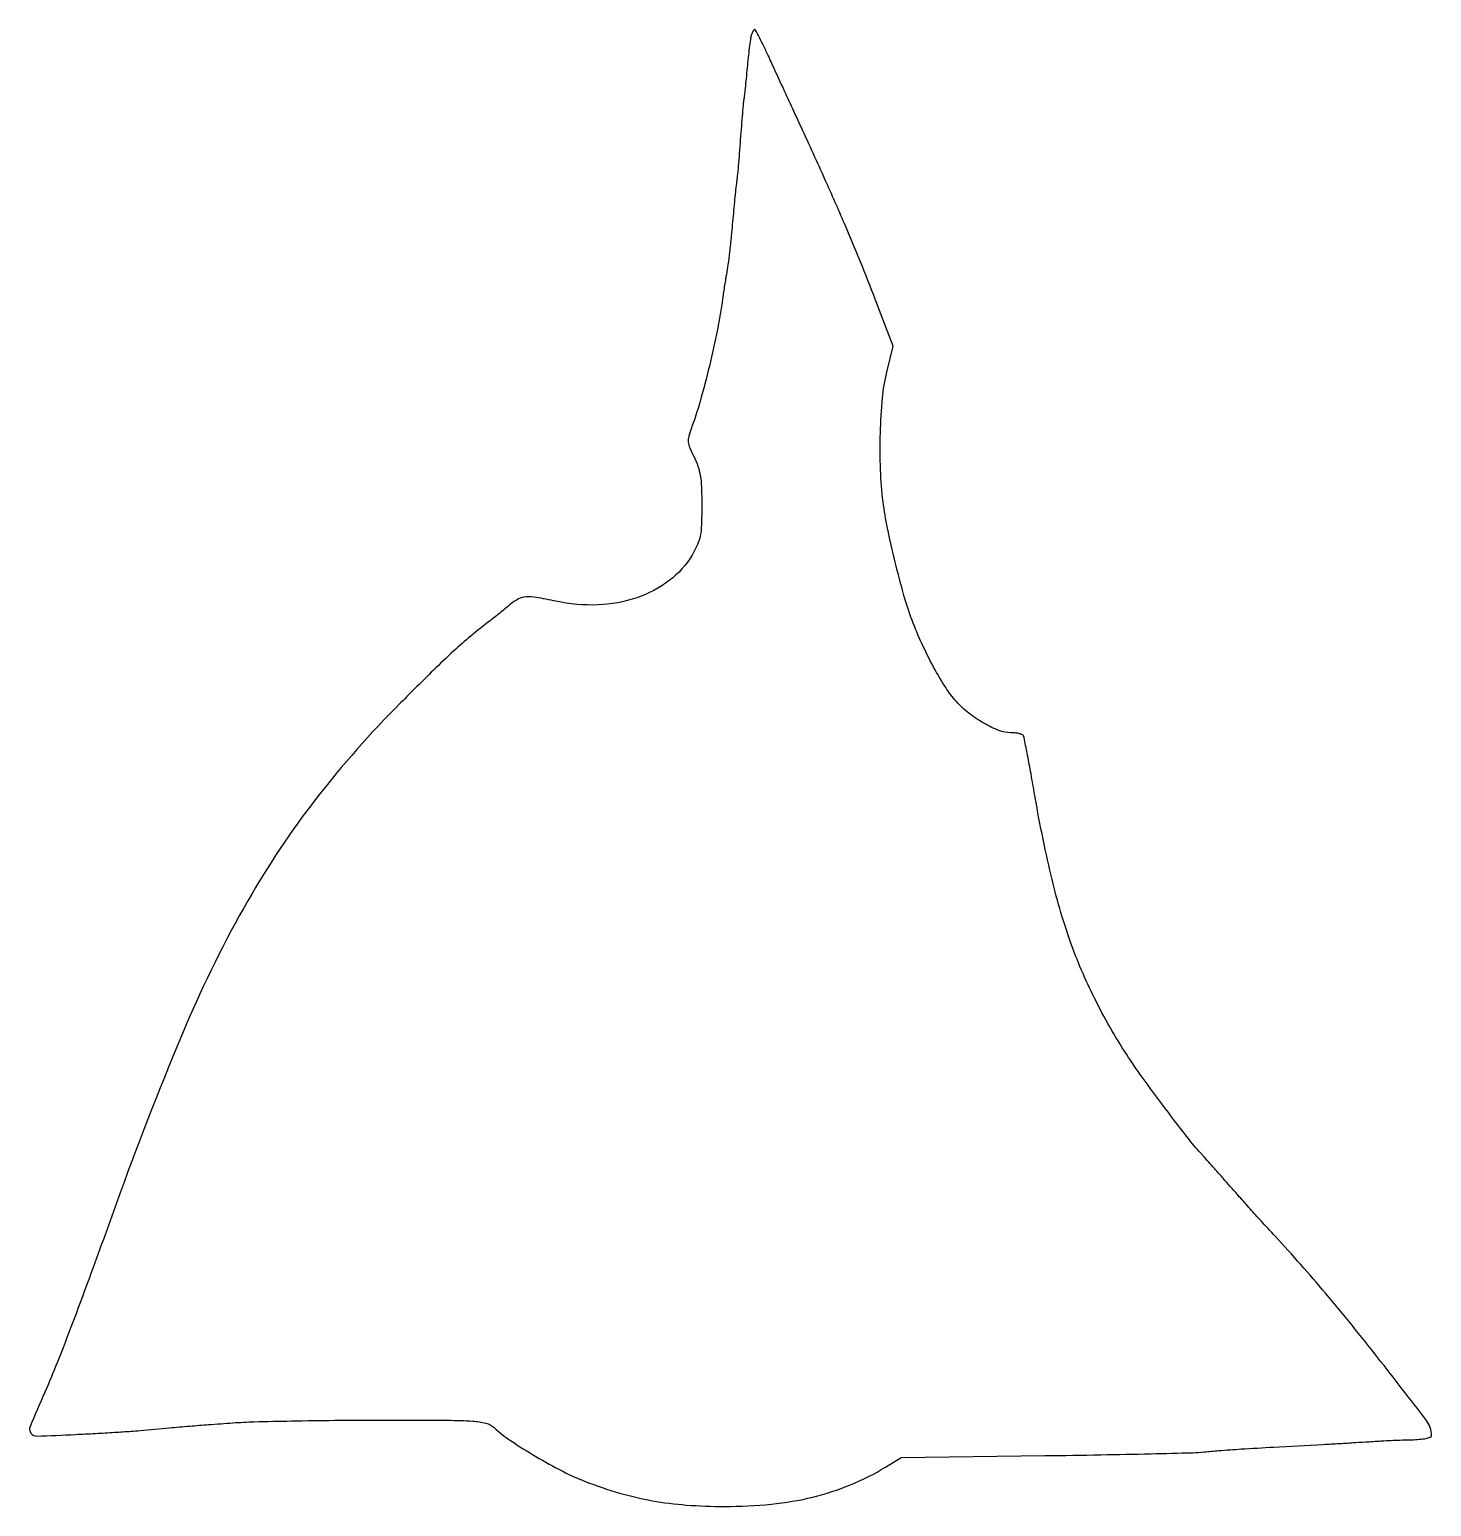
# Model space of a CAD drawing. Extents: x 0 to 401, y 1 to 423.
import ezdxf

# ---------------------------------------------------------------- set-up
doc = ezdxf.new("R2010")
doc.units = 0

msp = doc.modelspace()

# ---------------------------------------------------------------- linework, layer by layer
msp.add_lwpolyline([(206.631261, 421.25, 0.034104), (206.398841, 420.170011, 0.004335), (206.078127, 417.810938, 0.005065), (205.749658, 414.99988, 0.004193), (205.455314, 412, -0.001691), (205.177808, 409.018241, -0.002136), (204.900044, 406.2625, -0.00169), (204.649407, 403.953161, -0.017231), (204.509299, 403, 0.022132), (204.371107, 401.991279, 0.001398), (204.10467, 399.008804, 0.002055), (203.811628, 395.451582, 0.001525), (203.516018, 391.519333, -0.001522), (203.220329, 387.585698, -0.002045), (202.927045, 384.024183, -0.001401), (202.660455, 381.03858, -0.021753), (202.521644, 380.019333, 0.017209), (202.379709, 379.043524, 0.001561), (202.117093, 376.596304, 0.002023), (201.824744, 373.67471, 0.001581), (201.530167, 370.5, -0.00169), (200.925996, 364.004154, -0.004418), (200.434828, 359.341664, -0.006052), (199.987655, 355.808543, -0.011739), (199.530155, 353, 0.006229), (199.309667, 351.734486, 0.002188), (199.023743, 349.9125, 0.002172), (198.726791, 347.906148, 0.002543), (198.463016, 346, -0.01666), (196.995507, 337.226832, -0.009737), (194.684511, 326.820365, -0.009745), (192.016849, 316.690007, -0.019655), (189.448969, 308.843575, 0.027833), (188.763133, 306.625944, 0.087652), (188.655509, 305.078276, 0.074619), (189.078001, 303.453454, 0.016575), (190.295539, 300.843575, -0.035686), (191.420122, 298.171075, -0.042288), (192.077683, 295.512165, -0.030355), (192.405991, 292.145984, -0.009133), (192.5, 287, -0.008195), (192.408421, 281.412741, -0.039975), (192.052937, 278.271455, -0.05673), (191.259949, 275.760784, -0.028047), (189.727704, 272.783886, -0.099004), (183.233418, 265.509344, -0.079411), (173.934343, 260.595193, -0.072613), (162.765147, 258.531677, -0.062324), (150.848563, 259.568261, 0.009626), (145.206684, 260.665031, 0.059037), (142.252375, 260.827132, 0.10241), (140.10726, 260.239846, 0.059721), (137.883377, 258.748779, -0.005078), (136.647901, 257.708615, -0.002592), (135.076382, 256.426204, -0.002574), (133.442695, 255.120947, -0.003861), (132.002058, 254, 0.00965), (126.494793, 249.611545, 0.012643), (121.646914, 245.381867, 0.008686), (115.813215, 239.836567, 0.002159), (106.464422, 230.555743, 0.0313), (82.342131, 203.171313, 0.035012), (62.798367, 173.955232, 0.029459), (45.088362, 138.270698, 0.014002), (26.352145, 90.5, -0.001133), (18.596709, 69.123688, -0.002804), (12.789374, 53.501675, -0.003719), (8.281504, 41.843245, -0.009546), (4.798361, 33.5, 0.004503), (0.57479, 23.663432, 0.262115), (0.793817, 21.785907, 0.248847), (2.522654, 20.941852, 0.004098), (13.595347, 21.404974, 0.001251), (19.248743, 21.702044, 0.001366), (24.737383, 22.019278, 0.001278), (29.433638, 22.315638, 0.006787), (32, 22.519193, -0.00063), (40.37774, 23.2876, -0.001824), (46.178571, 23.790957, -0.002057), (51.589817, 24.218219, -0.001002), (58.5, 24.721312, -0.010706), (64.628088, 25.023427, -0.002291), (75.27805, 25.27126, -0.002393), (87.621284, 25.442825, -0.002278), (100.169959, 25.5, -0.001064), (119.981604, 25.457846, -0.015146), (127.05086, 25.213543, -0.045228), (130.822577, 24.623318, -0.125116), (133.169959, 23.357468, 0.038536), (137.88717, 19.647303, 0.014029), (145.091253, 15.116881, 0.014272), (152.779422, 10.86899, 0.027049), (159.232045, 7.970759, 0.021172), (169.018992, 4.665127, 0.02637), (178.363394, 2.470666, 0.025707), (188.080394, 1.234549, 0.018549), (199, 0.819019, 0.025268), (212.404595, 1.484207, 0.034892), (224.274633, 3.520112, 0.037634), (235.009024, 7.016142, 0.038632), (245, 12.057431), (249.5, 14.782669), (290.5, 15.343441, 0.000998), (306.534951, 15.594775, 0.001422), (320.778125, 15.886979, 0.000782), (332.818833, 16.187099, 0.021162), (336, 16.406316, -0.009075), (340.248755, 16.802465, -0.002829), (346.638009, 17.245064, -0.001941), (355.851641, 17.795048, -0.00057), (370, 18.568325, 0.000708), (374.696108, 18.826291, 0.000752), (379.296875, 19.092499, 0.000715), (383.256341, 19.333263, 0.003477), (385.5, 19.488586, -0.005968), (387.436592, 19.612962, -0.002591), (390.014062, 19.73424, -0.002563), (392.755899, 19.834938, -0.003406), (395.25, 19.896731, 0.015207), (397.627166, 20.011803, 0.032671), (399.442063, 20.275153, 0.040614), (400.67555, 20.644048, 0.309066), (401, 21.118798, 0.164194), (399.554175, 25.402884, 0.003472), (385.710828, 43.316918, 0.008701), (370.73916, 61.745756, 0.011439), (356.409917, 78, -0.001014), (352.29627, 82.474655, -0.002277), (349.197073, 85.890692, -0.002244), (346.101389, 89.365484, -0.000956), (341.987667, 94.042915, 0.000742), (339.809342, 96.521882, 0.00096), (337.803598, 98.788841, 0.000721), (336.115933, 100.68342, 0.008617), (335.450114, 101.403339, -0.025695), (331.839141, 105.585538, -0.003849), (325.091782, 114.403416, -0.004573), (318.358797, 123.516588, -0.01316), (313.915245, 130, -0.027621), (304.723795, 146.079478, -0.031349), (297.787645, 162.42159, -0.027487), (292.3048, 181.222659, -0.01466), (287.503865, 204.970263, 0.00204), (286.450258, 210.955892, 0.00314), (285.485029, 216.125183, 0.001043), (284.613779, 220.584092, 0.089872), (284.36387, 221.220263, 0.171439), (283.988046, 221.522716, 0.030986), (283.111982, 221.770952, 0.030229), (282.0023, 221.942893, 0.023325), (280.778841, 222, -0.094107), (277.420119, 222.637805, -0.036333), (273.12845, 224.700111, -0.035247), (268.804264, 227.602006, -0.04344), (265.246526, 230.905399, -0.042209), (262.216455, 234.880869, -0.017209), (258.762751, 240.742079, -0.016618), (255.398466, 247.450848, -0.018077), (252.587475, 254.184843, -0.021013), (250.286687, 261.191644, -0.008873), (247.764022, 270.770676, -0.008905), (245.57032, 280.491587, -0.01963), (244.320937, 288, -0.022957), (243.586851, 297.187951, -0.015493), (243.557009, 307.705426, -0.015531), (244.148786, 317.688869, -0.03701), (245.363074, 325.015131), (247.188113, 332.530262), (242.049174, 345.969112, 0.005467), (237.866334, 356.559129, 0.004774), (233.264229, 367.54651, 0.004081), (227.801142, 379.96743, 0.002279), (220.959857, 395, -0.000013), (218.494126, 400.35354, -0.000011), (215.845602, 406.104688, -0.000011), (213.400794, 411.41408, -0.000028), (211.634837, 415.25, 0.004648), (210.233632, 418.221047, 0.007479), (208.978392, 420.723437, 0.002446), (207.861665, 422.843624, 0.277059), (207.601121, 423, 0.235069), (207.389827, 422.894853, 0.03532), (207.123857, 422.485937, 0.033418), (206.858102, 421.920346, 0.023076)], format="xyb", close=True)

doc.saveas('drawing.dxf')
